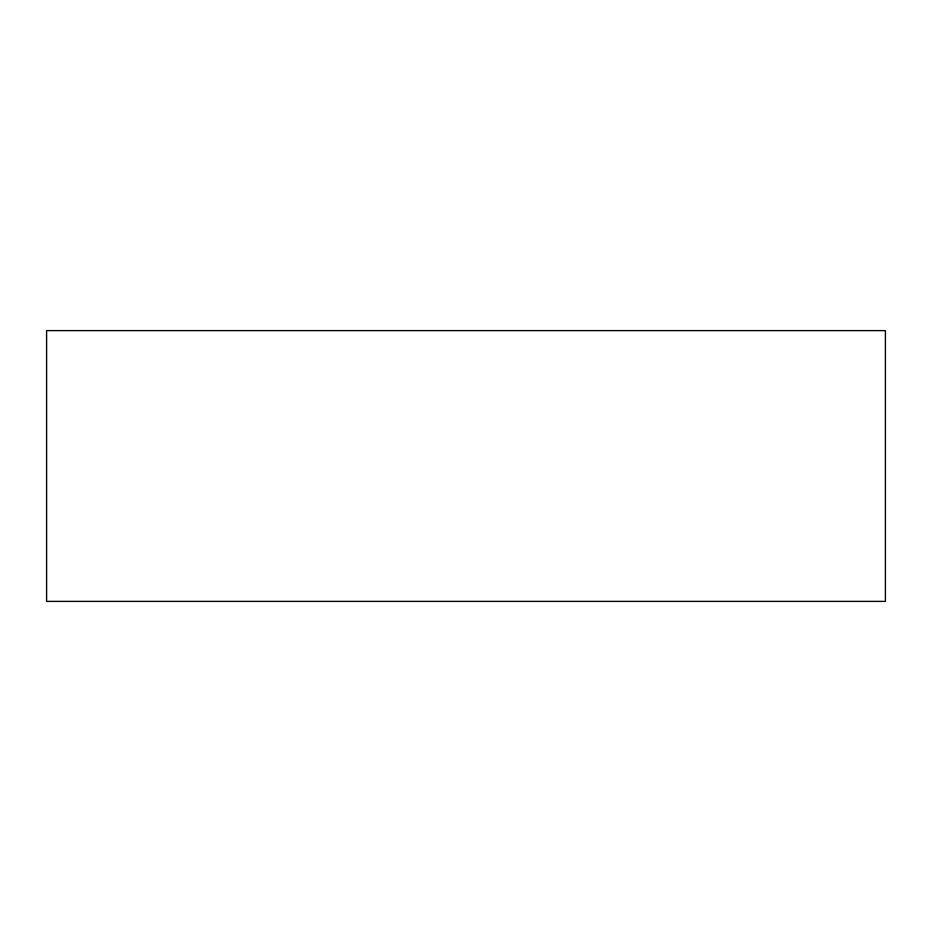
<?xml version="1.0" encoding="UTF-8"?>
<svg xmlns="http://www.w3.org/2000/svg" width="932" height="932" viewBox="0 0 932 932"><rect width="100%" height="100%" fill="white"/><g stroke="black" fill="none" stroke-linecap="round" stroke-linejoin="round"><path stroke-width="1.4" d="M885.4 330.615L46.6 330.615L46.6 601.385L885.4 601.385L885.4 330.615"/></g></svg>
